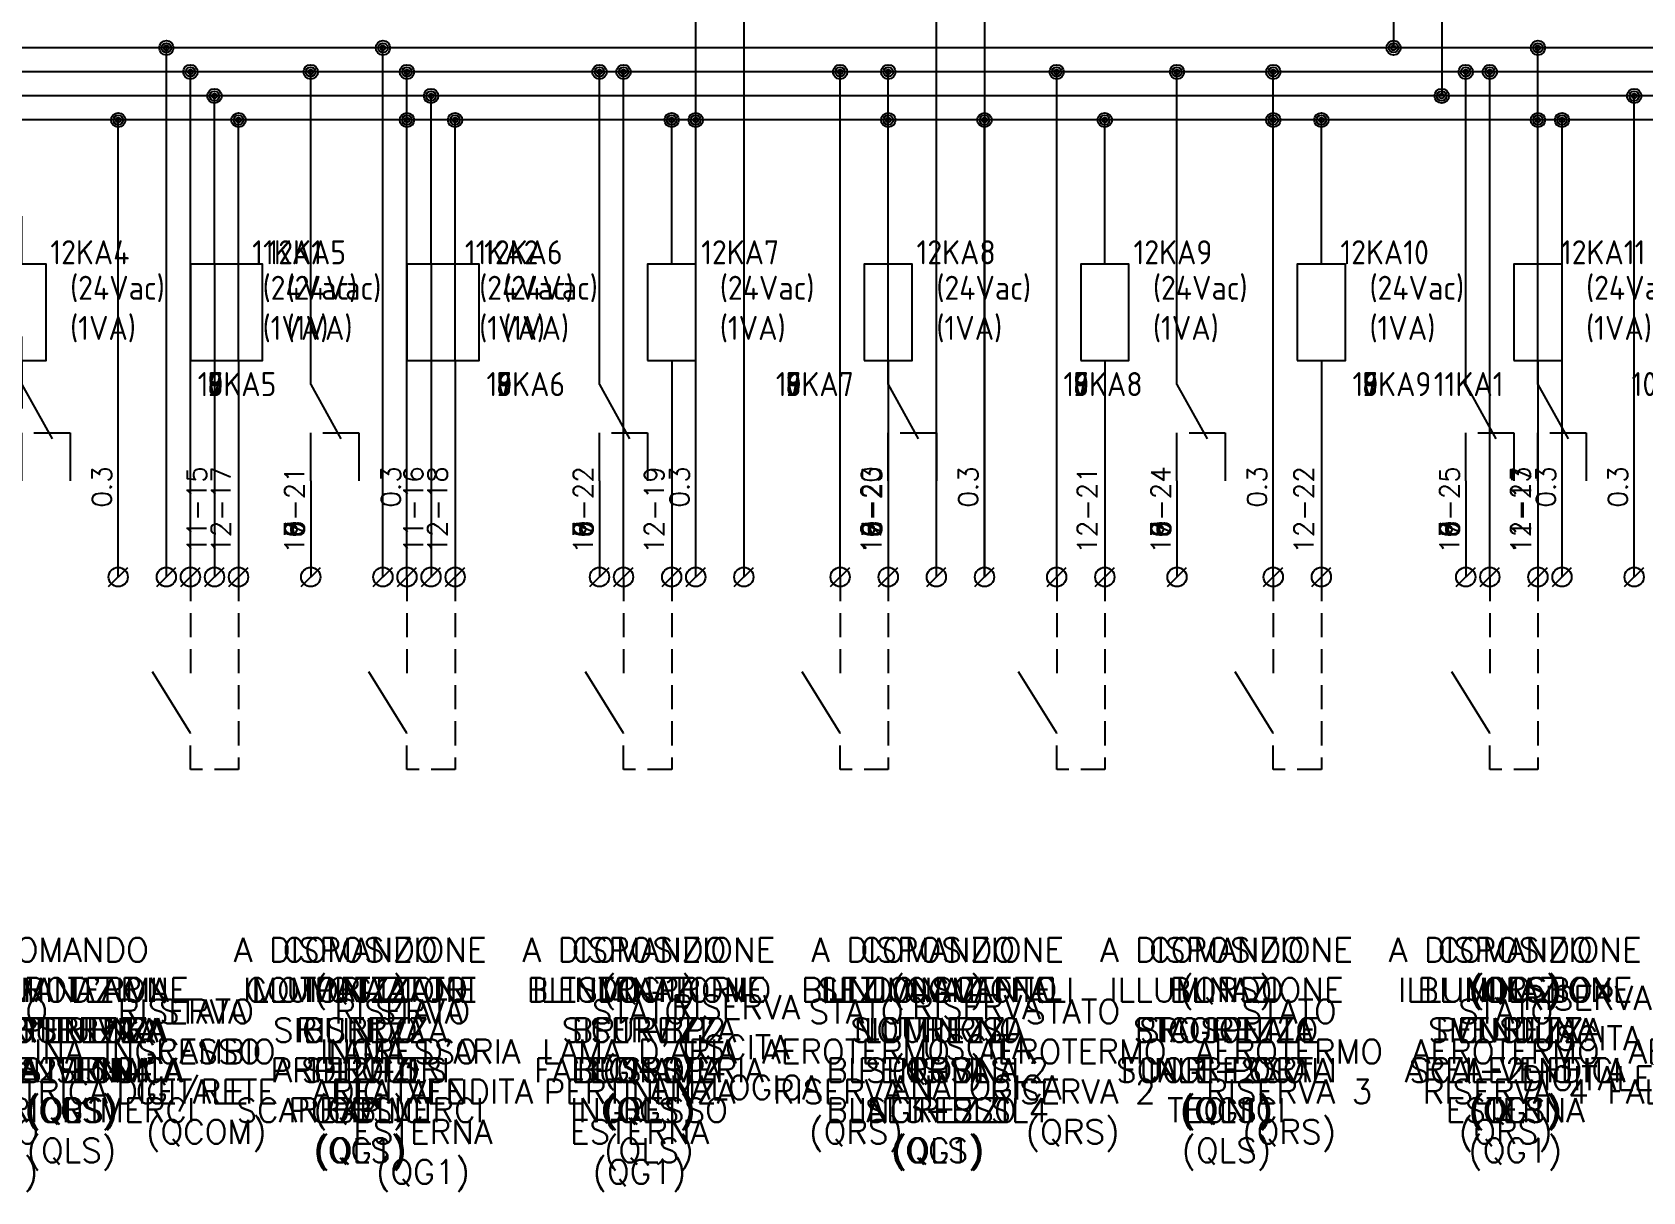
# Model space of a CAD drawing. Extents: x 21 to 417, y 13 to 260.
# Drawn here: x 163.6 to 330.9, y 58.6 to 179.1 of the extents above; entities that cross this region are included whole.
import ezdxf
from ezdxf.enums import TextEntityAlignment as Align

# ---------------------------------------------------------------- set-up
doc = ezdxf.new("R2010")
doc.units = 0
doc.header["$LTSCALE"] = 10
doc.linetypes.add('NASCOSTA2', pattern=[0.1875, 0.125, -0.0625])
doc.layers.get('0').update_dxf_attribs({"linetype": 'CONTINUOUS'})
for name, color, linetype in [('10', 9, 'CONTINUOUS'), ('11', 9, 'CONTINUOUS'), ('12', 9, 'CONTINUOUS'), ('5', 9, 'CONTINUOUS'), ('6', 9, 'CONTINUOUS'), ('7', 9, 'CONTINUOUS'), ('8', 9, 'CONTINUOUS'), ('9', 9, 'CONTINUOUS')]:
    doc.layers.add(name, color=color, linetype=linetype)
doc.layers.get('0').freeze()
doc.styles.add('ROMANS', font='romans')
doc.styles.add('SIMPLEX', font='simplex')
doc.styles.add('SPAC', font='isocp.shx')

# ---------------------------------------------------------------- blocks, each defined once
blk = doc.blocks.new('BLK27')
at = {"color": 7}
blk.add_line((-1, -1), (1, 1), dxfattribs=at)
blk.add_circle((0, 0), 1, dxfattribs=at)
at = {"color": 3, "style": 'SPAC', "flags": 8}
blk.add_attdef('NM', (1.5, -2.5), '', height=2, dxfattribs=at)
blk = doc.blocks.new('SC1_F')
at = {"color": 7}
for p, q in [((-5, -5), (-5, 0)), ((0, 0), (0, -5)), ((-1.25, -5), (-5, -5)), ((0, -10), (-3.125, -4.375)), ((0, -10), (0, -15))]:
    blk.add_line(p, q, dxfattribs=at)
at = {"color": 3, "style": 'SPAC', "width": 0.75, "flags": 8}
for tag, p in [('PINC1', (-6, 0)), ('PINA1', (-1, 0))]:
    blk.add_attdef(tag, text='', height=1.75, rotation=90, dxfattribs=at).set_placement(p, align=Align.RIGHT)
at = {"color": 4, "style": 'SPAC'}
blk.add_attdef('NOME', text='', height=2.5, dxfattribs=at).set_placement((-9.125, -5), align=Align.MIDDLE_RIGHT)
at = {"color": 7, "style": 'SPAC'}
for tag, flags, p in [('REG', 8, (-9.125, -10)), ('FUNZIONE1', 9, (-9.125, -12.5)), ('FUNZIONE2', 9, (-9.125, -15))]:
    blk.add_attdef(tag, text='', height=1.5, dxfattribs=dict(at, flags=flags)).set_placement(p, align=Align.MIDDLE_RIGHT)
at = {"color": 3, "style": 'SPAC', "width": 0.75, "flags": 8}
blk.add_attdef('PINB1', (-1, -15), '', height=1.75, rotation=90, dxfattribs=at)
at = {"color": 6, "style": 'SPAC', "flags": 9}
blk.add_attdef('PRES', (1, -14.5), '', height=1, dxfattribs=at)
blk = doc.blocks.new('Numero_Filo')
at = {"color": 3, "style": 'SIMPLEX'}
for tag, flags, p in [('SUPPORTO', 9, (-3.29, 2.73)), ('RIP', 1, (-0.92, 2.73)), ('N', 8, (1.08, 0.73))]:
    blk.add_attdef(tag, text='', height=2, rotation=90, dxfattribs=dict(at, flags=flags)).set_placement(p, align=Align.RIGHT)
blk = doc.blocks.new('PUNTO')
for radius in [0.75, 0.5, 0.25]:
    blk.add_circle((0, 0), radius)
blk = doc.blocks.new('BLK56')
at = {"color": 7}
for p, q in [((0, 12.5), (0, 17.5)), ((0, 2.5), (0, -2.5))]:
    blk.add_line(p, q, dxfattribs=at)
blk.add_lwpolyline([(-2.5, 2.5), (2.5, 2.5), (2.5, 12.5), (-2.5, 12.5)], close=True, dxfattribs=at)
at = {"color": 4, "style": 'SPAC', "flags": 9}
blk.add_attdef('QUADRO', text='', height=2.5, dxfattribs=at).set_placement((-4, 16), align=Align.RIGHT)
at = {"color": 3, "style": 'SPAC', "width": 0.75, "flags": 8}
blk.add_attdef('PINA1', text='', height=1.75, rotation=90, dxfattribs=at).set_placement((-1, 17.5), align=Align.RIGHT)
at = {"color": 4, "style": 'SPAC'}
blk.add_attdef('NOME', text='', height=2.5, dxfattribs=at).set_placement((-4, 12), align=Align.RIGHT)
at = {"color": 7, "style": 'SPAC', "flags": 9}
for tag, p in [('COSTRUTTORE', (-6, 8.5)), ('TIPO', (-6, 6))]:
    blk.add_attdef(tag, text='', height=1.5, dxfattribs=at).set_placement(p, align=Align.RIGHT)
at = {"color": 6, "style": 'SPAC'}
for tag, p, flags in [('CODICE', (3.5, 3.5), 1), ('OFFSET', (3.5, 2), 9), ('PRES', (3.5, 0.5), 9), ('DESCRIZIONE', (3.5, -1), 9), ('SUPPORTO', (3.5, -2.5), 9), ('PR4', (3.5, -4), 9)]:
    blk.add_attdef(tag, p, '', height=1, dxfattribs=dict(at, flags=flags))
at = {"color": 3, "style": 'SPAC', "width": 0.75, "flags": 8}
blk.add_attdef('PINB1', (-1, -2.5), '', height=1.75, rotation=90, dxfattribs=at)
at = {"color": 7, "style": 'SPAC', "flags": 9}
for tag, p in [('FUNZIONE1', (0, -8.5)), ('FUNZIONE2', (0, -11.5))]:
    blk.add_attdef(tag, text='', height=2, dxfattribs=at).set_placement(p, align=Align.CENTER)

msp = doc.modelspace()

# ---------------------------------------------------------------- linework, layer by layer
at = {"layer": '10', "color": 1, "linetype": 'Continuous'}
for p, q in [((407.5, 175), (32.7, 175)), ((407.5, 170), (32.7, 170))]:
    msp.add_line(p, q, dxfattribs=at)
at = {"layer": '10'}
for p, q in [((192.5, 147.5), (192.5, 175)), ((222.5, 147.5), (222.5, 175)), ((252.5, 147.5), (252.5, 175)), ((282.5, 147.5), (282.5, 175)), ((312.5, 147.5), (312.5, 175)), ((172.5, 122.5), (172.5, 170)), ((202.5, 122.5), (202.5, 170)), ((232.5, 122.5), (232.5, 170)), ((262.5, 122.5), (262.5, 170)), ((292.5, 122.5), (292.5, 170)), ((322.5, 122.5), (322.5, 170)), ((192.5, 132.5), (192.5, 122.5)), ((222.5, 132.5), (222.5, 122.5)), ((252.5, 132.5), (252.5, 122.5)), ((282.5, 132.5), (282.5, 122.5)), ((312.5, 132.5), (312.5, 122.5))]:
    msp.add_line(p, q, dxfattribs=at)
at = {"layer": '11'}
for p, q in [((305, 227.5), (305, 177.5)), ((310, 227.5), (310, 172.5)), ((232.5, 122.5), (232.5, 210)), ((262.5, 210), (262.5, 122.5)), ((237.5, 205), (237.5, 122.5)), ((257.5, 122.5), (257.5, 205)), ((320, 147.5), (320, 177.5)), ((330, 122.5), (330, 172.5)), ((182.5, 140), (182.5, 122.5)), ((205, 140), (205, 122.5)), ((320, 132.5), (320, 122.5))]:
    msp.add_line(p, q, dxfattribs=at)
at = {"layer": '11', "color": 1, "linetype": 'Continuous'}
for p, q in [((407.5, 177.5), (32.7, 177.5)), ((177.5, 122.5), (177.5, 177.5)), ((200, 122.5), (200, 177.5)), ((407.5, 172.5), (32.7, 172.5)), ((182.5, 160), (182.5, 172.5)), ((205, 160), (205, 172.5))]:
    msp.add_line(p, q, dxfattribs=at)
at = {"layer": '12', "color": 1, "linetype": 'Continuous'}
for p, q in [((405, 175), (32.5, 175)), ((180, 122.5), (180, 175)), ((202.5, 122.5), (202.5, 175)), ((225, 122.5), (225, 175)), ((247.5, 122.5), (247.5, 175)), ((270, 122.5), (270, 175)), ((292.5, 122.5), (292.5, 175)), ((315, 122.5), (315, 175)), ((405, 170), (32.5, 170)), ((185, 160), (185, 170)), ((207.5, 160), (207.5, 170)), ((230, 160), (230, 170)), ((252.5, 160), (252.5, 170)), ((275, 160), (275, 170)), ((297.5, 160), (297.5, 170)), ((320, 160), (320, 170))]:
    msp.add_line(p, q, dxfattribs=at)
at = {"layer": '12'}
for p, q in [((185, 140), (185, 122.5)), ((207.5, 140), (207.5, 122.5)), ((230, 140), (230, 122.5)), ((252.5, 140), (252.5, 122.5)), ((275, 140), (275, 122.5)), ((297.5, 140), (297.5, 122.5)), ((320, 140), (320, 122.5)), ((180, 106.28), (176.05, 112.64)), ((202.5, 106.28), (198.55, 112.64)), ((225, 106.28), (221.05, 112.64)), ((247.5, 106.28), (243.55, 112.64)), ((270, 106.28), (266.05, 112.64)), ((292.5, 106.28), (288.55, 112.64)), ((315, 106.28), (311.05, 112.64))]:
    msp.add_line(p, q, dxfattribs=at)
at = {"layer": '12', "linetype": 'NASCOSTA2', "ltscale": 2}
for p, q in [((180, 122.5), (180, 112.5)), ((185, 122.5), (185, 102.5)), ((202.5, 122.5), (202.5, 112.5)), ((207.5, 122.5), (207.5, 102.5)), ((225, 122.5), (225, 112.5)), ((230, 122.5), (230, 102.5)), ((247.5, 122.5), (247.5, 112.5)), ((252.5, 122.5), (252.5, 102.5)), ((270, 122.5), (270, 112.5)), ((275, 122.5), (275, 102.5)), ((292.5, 122.5), (292.5, 112.5)), ((297.5, 122.5), (297.5, 102.5)), ((315, 122.5), (315, 112.5)), ((320, 122.5), (320, 102.5)), ((180, 102.5), (180, 106.28)), ((202.5, 102.5), (202.5, 106.28)), ((225, 102.5), (225, 106.28)), ((247.5, 102.5), (247.5, 106.28)), ((270, 102.5), (270, 106.28)), ((292.5, 102.5), (292.5, 106.28)), ((315, 102.5), (315, 106.28)), ((185, 102.5), (180, 102.5)), ((207.5, 102.5), (202.5, 102.5)), ((230, 102.5), (225, 102.5)), ((252.5, 102.5), (247.5, 102.5)), ((275, 102.5), (270, 102.5)), ((297.5, 102.5), (292.5, 102.5)), ((320, 102.5), (315, 102.5))]:
    msp.add_line(p, q, dxfattribs=at)
at = {"layer": '5', "color": 1, "linetype": 'Continuous'}
for p, q in [((407.5, 175), (32.7, 175)), ((407.5, 170), (32.7, 170))]:
    msp.add_line(p, q, dxfattribs=at)
at = {"layer": '5'}
for p, q in [((192.5, 147.5), (192.5, 175)), ((222.5, 147.5), (222.5, 175)), ((252.5, 147.5), (252.5, 175)), ((282.5, 147.5), (282.5, 175)), ((312.5, 147.5), (312.5, 175)), ((172.5, 122.5), (172.5, 170)), ((202.5, 122.5), (202.5, 170)), ((232.5, 122.5), (232.5, 170)), ((262.5, 122.5), (262.5, 170)), ((292.5, 122.5), (292.5, 170)), ((322.5, 122.5), (322.5, 170)), ((192.5, 132.5), (192.5, 122.5)), ((222.5, 132.5), (222.5, 122.5)), ((252.5, 132.5), (252.5, 122.5)), ((282.5, 132.5), (282.5, 122.5)), ((312.5, 132.5), (312.5, 122.5))]:
    msp.add_line(p, q, dxfattribs=at)
at = {"layer": '6', "color": 1, "linetype": 'Continuous'}
for p, q in [((407.5, 175), (32.7, 175)), ((407.5, 170), (32.7, 170))]:
    msp.add_line(p, q, dxfattribs=at)
at = {"layer": '6'}
for p, q in [((192.5, 147.5), (192.5, 175)), ((222.5, 147.5), (222.5, 175)), ((252.5, 147.5), (252.5, 175)), ((282.5, 147.5), (282.5, 175)), ((312.5, 147.5), (312.5, 175)), ((172.5, 122.5), (172.5, 170)), ((202.5, 122.5), (202.5, 170)), ((232.5, 122.5), (232.5, 170)), ((262.5, 122.5), (262.5, 170)), ((292.5, 122.5), (292.5, 170)), ((322.5, 122.5), (322.5, 170)), ((192.5, 132.5), (192.5, 122.5)), ((222.5, 132.5), (222.5, 122.5)), ((252.5, 132.5), (252.5, 122.5)), ((282.5, 132.5), (282.5, 122.5)), ((312.5, 132.5), (312.5, 122.5))]:
    msp.add_line(p, q, dxfattribs=at)
at = {"layer": '7', "color": 1, "linetype": 'Continuous'}
for p, q in [((407.5, 175), (32.7, 175)), ((407.5, 170), (32.7, 170))]:
    msp.add_line(p, q, dxfattribs=at)
at = {"layer": '7'}
for p, q in [((192.5, 147.5), (192.5, 175)), ((222.5, 147.5), (222.5, 175)), ((252.5, 147.5), (252.5, 175)), ((282.5, 147.5), (282.5, 175)), ((312.5, 147.5), (312.5, 175)), ((172.5, 122.5), (172.5, 170)), ((202.5, 122.5), (202.5, 170)), ((232.5, 122.5), (232.5, 170)), ((262.5, 122.5), (262.5, 170)), ((292.5, 122.5), (292.5, 170)), ((322.5, 122.5), (322.5, 170)), ((192.5, 132.5), (192.5, 122.5)), ((222.5, 132.5), (222.5, 122.5)), ((252.5, 132.5), (252.5, 122.5)), ((282.5, 132.5), (282.5, 122.5)), ((312.5, 132.5), (312.5, 122.5))]:
    msp.add_line(p, q, dxfattribs=at)
at = {"layer": '8', "color": 1, "linetype": 'Continuous'}
for p, q in [((407.5, 175), (32.7, 175)), ((407.5, 170), (32.7, 170))]:
    msp.add_line(p, q, dxfattribs=at)
at = {"layer": '8'}
for p, q in [((192.5, 147.5), (192.5, 175)), ((222.5, 147.5), (222.5, 175)), ((252.5, 147.5), (252.5, 175)), ((282.5, 147.5), (282.5, 175)), ((312.5, 147.5), (312.5, 175)), ((172.5, 122.5), (172.5, 170)), ((202.5, 122.5), (202.5, 170)), ((232.5, 122.5), (232.5, 170)), ((262.5, 122.5), (262.5, 170)), ((292.5, 122.5), (292.5, 170)), ((322.5, 122.5), (322.5, 170)), ((192.5, 132.5), (192.5, 122.5)), ((222.5, 132.5), (222.5, 122.5)), ((252.5, 132.5), (252.5, 122.5)), ((282.5, 132.5), (282.5, 122.5)), ((312.5, 132.5), (312.5, 122.5))]:
    msp.add_line(p, q, dxfattribs=at)
at = {"layer": '9', "color": 1, "linetype": 'Continuous'}
for p, q in [((407.5, 175), (32.7, 175)), ((407.5, 170), (32.7, 170))]:
    msp.add_line(p, q, dxfattribs=at)
at = {"layer": '9'}
for p, q in [((192.5, 147.5), (192.5, 175)), ((222.5, 147.5), (222.5, 175)), ((252.5, 147.5), (252.5, 175)), ((282.5, 147.5), (282.5, 175)), ((312.5, 147.5), (312.5, 175)), ((172.5, 122.5), (172.5, 170)), ((202.5, 122.5), (202.5, 170)), ((232.5, 122.5), (232.5, 170)), ((262.5, 122.5), (262.5, 170)), ((292.5, 122.5), (292.5, 170)), ((322.5, 122.5), (322.5, 170)), ((192.5, 132.5), (192.5, 122.5)), ((222.5, 132.5), (222.5, 122.5)), ((252.5, 132.5), (252.5, 122.5)), ((282.5, 132.5), (282.5, 122.5)), ((312.5, 132.5), (312.5, 122.5))]:
    msp.add_line(p, q, dxfattribs=at)

# ---------------------------------------------------------------- block references
at = {"layer": '10'}
for name, p in [('PUNTO', (192.5, 175)), ('PUNTO', (222.5, 175)), ('PUNTO', (252.5, 175)), ('PUNTO', (282.5, 175)), ('PUNTO', (312.5, 175)), ('PUNTO', (172.5, 170)), ('PUNTO', (202.5, 170)), ('PUNTO', (232.5, 170)), ('PUNTO', (262.5, 170)), ('PUNTO', (292.5, 170)), ('PUNTO', (322.5, 170)), ('BLK27', (172.5, 122.5)), ('BLK27', (192.5, 122.5)), ('BLK27', (202.5, 122.5)), ('BLK27', (222.5, 122.5)), ('BLK27', (232.5, 122.5)), ('BLK27', (252.5, 122.5)), ('BLK27', (262.5, 122.5)), ('BLK27', (282.5, 122.5)), ('BLK27', (292.5, 122.5)), ('BLK27', (312.5, 122.5)), ('BLK27', (322.5, 122.5))]:
    msp.add_blockref(name, p, dxfattribs=at)
ref = msp.add_blockref('SC1_F', (162.5, 132.5), dxfattribs=dict(at, rotation=180))
ref.add_attrib('NOME', '10KA4', dxfattribs={"layer": '0', "color": 4, "height": 2.5, "style": 'SPAC'}).set_placement((158.93, 142.55), align=Align.MIDDLE_RIGHT)
ref = msp.add_blockref('SC1_F', (192.5, 132.5), dxfattribs=dict(at, rotation=180))
ref.add_attrib('NOME', '10KA5', dxfattribs={"layer": '0', "color": 4, "height": 2.5, "style": 'SPAC'}).set_placement((188.93, 142.55), align=Align.MIDDLE_RIGHT)
ref = msp.add_blockref('SC1_F', (222.5, 132.5), dxfattribs=dict(at, rotation=180))
ref.add_attrib('NOME', '10KA6', dxfattribs={"layer": '0', "color": 4, "height": 2.5, "style": 'SPAC'}).set_placement((218.93, 142.55), align=Align.MIDDLE_RIGHT)
ref = msp.add_blockref('SC1_F', (252.5, 132.5), dxfattribs=dict(at, rotation=180))
ref.add_attrib('NOME', '10KA7', dxfattribs={"layer": '0', "color": 4, "height": 2.5, "style": 'SPAC'}).set_placement((248.93, 142.55), align=Align.MIDDLE_RIGHT)
ref = msp.add_blockref('SC1_F', (282.5, 132.5), dxfattribs=dict(at, rotation=180))
ref.add_attrib('NOME', '10KA8', dxfattribs={"layer": '0', "color": 4, "height": 2.5, "style": 'SPAC'}).set_placement((278.93, 142.55), align=Align.MIDDLE_RIGHT)
ref = msp.add_blockref('SC1_F', (312.5, 132.5), dxfattribs=dict(at, rotation=180))
ref.add_attrib('NOME', '10KA9', dxfattribs={"layer": '0', "color": 4, "height": 2.5, "style": 'SPAC'}).set_placement((308.93, 142.55), align=Align.MIDDLE_RIGHT)
ref = msp.add_blockref('SC1_F', (342.5, 132.5), dxfattribs=dict(at, rotation=180))
ref.add_attrib('NOME', '10KA10', dxfattribs={"layer": '0', "color": 4, "height": 2.5, "style": 'SPAC'}).set_placement((338.93, 142.55), align=Align.MIDDLE_RIGHT)
for p, values in [((170.73, 133.28), {'N': '0.3'}), ((190.73, 133.28), {'N': '10-21'}), ((200.73, 133.28), {'N': '0.3'}), ((220.73, 133.28), {'N': '10-22'}), ((230.73, 133.28), {'N': '0.3'}), ((250.73, 133.28), {'N': '10-23'}), ((260.73, 133.28), {'N': '0.3'}), ((280.73, 133.28), {'N': '10-24'}), ((290.73, 133.28), {'N': '0.3'}), ((310.73, 133.28), {'N': '10-25'}), ((320.73, 133.28), {'N': '0.3'})]:
    msp.add_blockref('Numero_Filo', p, dxfattribs=at).add_auto_attribs(values)
at = {"layer": '11'}
for name, p in [('PUNTO', (177.5, 177.5)), ('PUNTO', (200, 177.5)), ('PUNTO', (305, 177.5)), ('PUNTO', (320, 177.5)), ('PUNTO', (182.5, 172.5)), ('PUNTO', (205, 172.5)), ('PUNTO', (310, 172.5)), ('PUNTO', (330, 172.5)), ('BLK27', (177.5, 122.5)), ('BLK27', (182.5, 122.5)), ('BLK27', (200, 122.5)), ('BLK27', (205, 122.5)), ('BLK27', (232.5, 122.5)), ('BLK27', (237.5, 122.5)), ('BLK27', (257.5, 122.5)), ('BLK27', (262.5, 122.5)), ('BLK27', (320, 122.5)), ('BLK27', (330, 122.5))]:
    msp.add_blockref(name, p, dxfattribs=at)
ref = msp.add_blockref('BLK56', (182.5, 142.5), dxfattribs=at)
ref.add_attrib('NOME', '11KA1', dxfattribs={"layer": '0', "color": 4, "height": 2.5, "style": 'SPAC'}).set_placement((193.67, 155), align=Align.RIGHT)
ref = msp.add_blockref('BLK56', (205, 142.5), dxfattribs=at)
ref.add_attrib('NOME', '11KA2', dxfattribs={"layer": '0', "color": 4, "height": 2.5, "style": 'SPAC'}).set_placement((216.17, 155), align=Align.RIGHT)
ref = msp.add_blockref('SC1_F', (320, 132.5), dxfattribs=dict(at, rotation=180))
ref.add_attrib('NOME', '11KA1', dxfattribs={"layer": '0', "color": 4, "height": 2.5, "style": 'SPAC'}).set_placement((316.43, 142.55), align=Align.MIDDLE_RIGHT)
for p, values in [((180.6, 133.28), {'N': '11-15'}), ((203.1, 133.28), {'N': '11-16'}), ((318.23, 133.28), {'N': '11-17'}), ((328.23, 133.28), {'N': '0.3'})]:
    msp.add_blockref('Numero_Filo', p, dxfattribs=at).add_auto_attribs(values)
at = {"layer": '12'}
for name, p in [('PUNTO', (180, 175)), ('PUNTO', (202.5, 175)), ('PUNTO', (225, 175)), ('PUNTO', (247.5, 175)), ('PUNTO', (270, 175)), ('PUNTO', (292.5, 175)), ('PUNTO', (315, 175)), ('PUNTO', (185, 170)), ('PUNTO', (207.5, 170)), ('PUNTO', (230, 170)), ('PUNTO', (252.5, 170)), ('PUNTO', (275, 170)), ('PUNTO', (297.5, 170)), ('PUNTO', (320, 170)), ('BLK27', (180, 122.5)), ('BLK27', (185, 122.5)), ('BLK27', (202.5, 122.5)), ('BLK27', (207.5, 122.5)), ('BLK27', (225, 122.5)), ('BLK27', (230, 122.5)), ('BLK27', (247.5, 122.5)), ('BLK27', (252.5, 122.5)), ('BLK27', (270, 122.5)), ('BLK27', (270, 122.5)), ('BLK27', (275, 122.5)), ('BLK27', (292.5, 122.5)), ('BLK27', (297.5, 122.5)), ('BLK27', (315, 122.5)), ('BLK27', (320, 122.5))]:
    msp.add_blockref(name, p, dxfattribs=at)
ref = msp.add_blockref('BLK56', (162.5, 142.5), dxfattribs=at)
ref.add_attrib('NOME', '12KA4', dxfattribs={"layer": '0', "color": 4, "height": 2.5, "style": 'SPAC'}).set_placement((173.67, 155), align=Align.RIGHT)
ref = msp.add_blockref('BLK56', (185, 142.5), dxfattribs=at)
ref.add_attrib('NOME', '12KA5', dxfattribs={"layer": '0', "color": 4, "height": 2.5, "style": 'SPAC'}).set_placement((196.17, 155), align=Align.RIGHT)
ref = msp.add_blockref('BLK56', (207.5, 142.5), dxfattribs=at)
ref.add_attrib('NOME', '12KA6', dxfattribs={"layer": '0', "color": 4, "height": 2.5, "style": 'SPAC'}).set_placement((218.67, 155), align=Align.RIGHT)
ref = msp.add_blockref('BLK56', (230, 142.5), dxfattribs=at)
ref.add_attrib('NOME', '12KA7', dxfattribs={"layer": '0', "color": 4, "height": 2.5, "style": 'SPAC'}).set_placement((241.17, 155), align=Align.RIGHT)
ref = msp.add_blockref('BLK56', (252.5, 142.5), dxfattribs=at)
ref.add_attrib('NOME', '12KA8', dxfattribs={"layer": '0', "color": 4, "height": 2.5, "style": 'SPAC'}).set_placement((263.67, 155), align=Align.RIGHT)
ref = msp.add_blockref('BLK56', (275, 142.5), dxfattribs=at)
ref.add_attrib('NOME', '12KA9', dxfattribs={"layer": '0', "color": 4, "height": 2.5, "style": 'SPAC'}).set_placement((286.17, 155), align=Align.RIGHT)
ref = msp.add_blockref('BLK56', (297.5, 142.5), dxfattribs=at)
ref.add_attrib('NOME', '12KA10', dxfattribs={"layer": '0', "color": 4, "height": 2.5, "style": 'SPAC'}).set_placement((308.67, 155), align=Align.RIGHT)
ref = msp.add_blockref('BLK56', (320, 142.5), dxfattribs=at)
ref.add_attrib('NOME', '12KA11', dxfattribs={"layer": '0', "color": 4, "height": 2.5, "style": 'SPAC'}).set_placement((331.17, 155), align=Align.RIGHT)
for p, values in [((183.1, 133.28), {'N': '12-17'}), ((205.6, 133.28), {'N': '12-18'}), ((228.1, 133.28), {'N': '12-19'}), ((250.6, 133.28), {'N': '12-20'}), ((273.1, 133.28), {'N': '12-21'}), ((295.6, 133.28), {'N': '12-22'}), ((318.1, 133.28), {'N': '12-23'})]:
    msp.add_blockref('Numero_Filo', p, dxfattribs=at).add_auto_attribs(values)
at = {"layer": '5'}
for name, p in [('PUNTO', (192.5, 175)), ('PUNTO', (222.5, 175)), ('PUNTO', (252.5, 175)), ('PUNTO', (282.5, 175)), ('PUNTO', (312.5, 175)), ('PUNTO', (172.5, 170)), ('PUNTO', (202.5, 170)), ('PUNTO', (232.5, 170)), ('PUNTO', (262.5, 170)), ('PUNTO', (292.5, 170)), ('PUNTO', (322.5, 170)), ('BLK27', (172.5, 122.5)), ('BLK27', (192.5, 122.5)), ('BLK27', (202.5, 122.5)), ('BLK27', (222.5, 122.5)), ('BLK27', (232.5, 122.5)), ('BLK27', (252.5, 122.5)), ('BLK27', (262.5, 122.5)), ('BLK27', (282.5, 122.5)), ('BLK27', (292.5, 122.5)), ('BLK27', (312.5, 122.5)), ('BLK27', (322.5, 122.5))]:
    msp.add_blockref(name, p, dxfattribs=at)
ref = msp.add_blockref('SC1_F', (162.5, 132.5), dxfattribs=dict(at, rotation=180))
ref.add_attrib('NOME', '5KA4', dxfattribs={"layer": '0', "color": 4, "height": 2.5, "style": 'SPAC'}).set_placement((158.93, 142.55), align=Align.MIDDLE_RIGHT)
ref = msp.add_blockref('SC1_F', (192.5, 132.5), dxfattribs=dict(at, rotation=180))
ref.add_attrib('NOME', '5KA5', dxfattribs={"layer": '0', "color": 4, "height": 2.5, "style": 'SPAC'}).set_placement((188.93, 142.55), align=Align.MIDDLE_RIGHT)
ref = msp.add_blockref('SC1_F', (222.5, 132.5), dxfattribs=dict(at, rotation=180))
ref.add_attrib('NOME', '5KA6', dxfattribs={"layer": '0', "color": 4, "height": 2.5, "style": 'SPAC'}).set_placement((218.93, 142.55), align=Align.MIDDLE_RIGHT)
ref = msp.add_blockref('SC1_F', (252.5, 132.5), dxfattribs=dict(at, rotation=180))
ref.add_attrib('NOME', '5KA7', dxfattribs={"layer": '0', "color": 4, "height": 2.5, "style": 'SPAC'}).set_placement((248.93, 142.55), align=Align.MIDDLE_RIGHT)
ref = msp.add_blockref('SC1_F', (282.5, 132.5), dxfattribs=dict(at, rotation=180))
ref.add_attrib('NOME', '5KA8', dxfattribs={"layer": '0', "color": 4, "height": 2.5, "style": 'SPAC'}).set_placement((278.93, 142.55), align=Align.MIDDLE_RIGHT)
ref = msp.add_blockref('SC1_F', (312.5, 132.5), dxfattribs=dict(at, rotation=180))
ref.add_attrib('NOME', '5KA9', dxfattribs={"layer": '0', "color": 4, "height": 2.5, "style": 'SPAC'}).set_placement((308.93, 142.55), align=Align.MIDDLE_RIGHT)
for p, values in [((170.73, 133.28), {'N': '0.3'}), ((190.73, 133.28), {'N': '5-21'}), ((200.73, 133.28), {'N': '0.3'}), ((220.73, 133.28), {'N': '5-22'}), ((230.73, 133.28), {'N': '0.3'}), ((250.73, 133.28), {'N': '5-23'}), ((260.73, 133.28), {'N': '0.3'}), ((280.73, 133.28), {'N': '5-24'}), ((290.73, 133.28), {'N': '0.3'}), ((310.73, 133.28), {'N': '5-25'}), ((320.73, 133.28), {'N': '0.3'})]:
    msp.add_blockref('Numero_Filo', p, dxfattribs=at).add_auto_attribs(values)
at = {"layer": '6'}
for name, p in [('PUNTO', (192.5, 175)), ('PUNTO', (222.5, 175)), ('PUNTO', (252.5, 175)), ('PUNTO', (282.5, 175)), ('PUNTO', (312.5, 175)), ('PUNTO', (172.5, 170)), ('PUNTO', (202.5, 170)), ('PUNTO', (232.5, 170)), ('PUNTO', (262.5, 170)), ('PUNTO', (292.5, 170)), ('PUNTO', (322.5, 170)), ('BLK27', (172.5, 122.5)), ('BLK27', (192.5, 122.5)), ('BLK27', (202.5, 122.5)), ('BLK27', (222.5, 122.5)), ('BLK27', (232.5, 122.5)), ('BLK27', (252.5, 122.5)), ('BLK27', (262.5, 122.5)), ('BLK27', (282.5, 122.5)), ('BLK27', (292.5, 122.5)), ('BLK27', (312.5, 122.5)), ('BLK27', (322.5, 122.5))]:
    msp.add_blockref(name, p, dxfattribs=at)
ref = msp.add_blockref('SC1_F', (162.5, 132.5), dxfattribs=dict(at, rotation=180))
ref.add_attrib('NOME', '6KA4', dxfattribs={"layer": '0', "color": 4, "height": 2.5, "style": 'SPAC'}).set_placement((158.93, 142.55), align=Align.MIDDLE_RIGHT)
ref = msp.add_blockref('SC1_F', (192.5, 132.5), dxfattribs=dict(at, rotation=180))
ref.add_attrib('NOME', '6KA5', dxfattribs={"layer": '0', "color": 4, "height": 2.5, "style": 'SPAC'}).set_placement((188.93, 142.55), align=Align.MIDDLE_RIGHT)
ref = msp.add_blockref('SC1_F', (222.5, 132.5), dxfattribs=dict(at, rotation=180))
ref.add_attrib('NOME', '6KA6', dxfattribs={"layer": '0', "color": 4, "height": 2.5, "style": 'SPAC'}).set_placement((218.93, 142.55), align=Align.MIDDLE_RIGHT)
ref = msp.add_blockref('SC1_F', (252.5, 132.5), dxfattribs=dict(at, rotation=180))
ref.add_attrib('NOME', '6KA7', dxfattribs={"layer": '0', "color": 4, "height": 2.5, "style": 'SPAC'}).set_placement((248.93, 142.55), align=Align.MIDDLE_RIGHT)
ref = msp.add_blockref('SC1_F', (282.5, 132.5), dxfattribs=dict(at, rotation=180))
ref.add_attrib('NOME', '6KA8', dxfattribs={"layer": '0', "color": 4, "height": 2.5, "style": 'SPAC'}).set_placement((278.93, 142.55), align=Align.MIDDLE_RIGHT)
ref = msp.add_blockref('SC1_F', (312.5, 132.5), dxfattribs=dict(at, rotation=180))
ref.add_attrib('NOME', '6KA9', dxfattribs={"layer": '0', "color": 4, "height": 2.5, "style": 'SPAC'}).set_placement((308.93, 142.55), align=Align.MIDDLE_RIGHT)
for p, values in [((170.73, 133.28), {'N': '0.3'}), ((190.73, 133.28), {'N': '6-21'}), ((200.73, 133.28), {'N': '0.3'}), ((220.73, 133.28), {'N': '6-22'}), ((230.73, 133.28), {'N': '0.3'}), ((250.73, 133.28), {'N': '6-23'}), ((260.73, 133.28), {'N': '0.3'}), ((280.73, 133.28), {'N': '6-24'}), ((290.73, 133.28), {'N': '0.3'}), ((310.73, 133.28), {'N': '6-25'}), ((320.73, 133.28), {'N': '0.3'})]:
    msp.add_blockref('Numero_Filo', p, dxfattribs=at).add_auto_attribs(values)
at = {"layer": '7'}
for name, p in [('PUNTO', (192.5, 175)), ('PUNTO', (222.5, 175)), ('PUNTO', (252.5, 175)), ('PUNTO', (282.5, 175)), ('PUNTO', (312.5, 175)), ('PUNTO', (172.5, 170)), ('PUNTO', (202.5, 170)), ('PUNTO', (232.5, 170)), ('PUNTO', (262.5, 170)), ('PUNTO', (292.5, 170)), ('PUNTO', (322.5, 170)), ('BLK27', (172.5, 122.5)), ('BLK27', (192.5, 122.5)), ('BLK27', (202.5, 122.5)), ('BLK27', (222.5, 122.5)), ('BLK27', (232.5, 122.5)), ('BLK27', (252.5, 122.5)), ('BLK27', (262.5, 122.5)), ('BLK27', (282.5, 122.5)), ('BLK27', (292.5, 122.5)), ('BLK27', (312.5, 122.5)), ('BLK27', (322.5, 122.5))]:
    msp.add_blockref(name, p, dxfattribs=at)
ref = msp.add_blockref('SC1_F', (162.5, 132.5), dxfattribs=dict(at, rotation=180))
ref.add_attrib('NOME', '7KA4', dxfattribs={"layer": '0', "color": 4, "height": 2.5, "style": 'SPAC'}).set_placement((158.93, 142.55), align=Align.MIDDLE_RIGHT)
ref = msp.add_blockref('SC1_F', (192.5, 132.5), dxfattribs=dict(at, rotation=180))
ref.add_attrib('NOME', '7KA5', dxfattribs={"layer": '0', "color": 4, "height": 2.5, "style": 'SPAC'}).set_placement((188.93, 142.55), align=Align.MIDDLE_RIGHT)
ref = msp.add_blockref('SC1_F', (222.5, 132.5), dxfattribs=dict(at, rotation=180))
ref.add_attrib('NOME', '7KA6', dxfattribs={"layer": '0', "color": 4, "height": 2.5, "style": 'SPAC'}).set_placement((218.93, 142.55), align=Align.MIDDLE_RIGHT)
ref = msp.add_blockref('SC1_F', (252.5, 132.5), dxfattribs=dict(at, rotation=180))
ref.add_attrib('NOME', '7KA7', dxfattribs={"layer": '0', "color": 4, "height": 2.5, "style": 'SPAC'}).set_placement((248.93, 142.55), align=Align.MIDDLE_RIGHT)
ref = msp.add_blockref('SC1_F', (282.5, 132.5), dxfattribs=dict(at, rotation=180))
ref.add_attrib('NOME', '7KA8', dxfattribs={"layer": '0', "color": 4, "height": 2.5, "style": 'SPAC'}).set_placement((278.93, 142.55), align=Align.MIDDLE_RIGHT)
ref = msp.add_blockref('SC1_F', (312.5, 132.5), dxfattribs=dict(at, rotation=180))
ref.add_attrib('NOME', '7KA9', dxfattribs={"layer": '0', "color": 4, "height": 2.5, "style": 'SPAC'}).set_placement((308.93, 142.55), align=Align.MIDDLE_RIGHT)
for p, values in [((170.73, 133.28), {'N': '0.3'}), ((190.73, 133.28), {'N': '7-21'}), ((200.73, 133.28), {'N': '0.3'}), ((220.73, 133.28), {'N': '7-22'}), ((230.73, 133.28), {'N': '0.3'}), ((250.73, 133.28), {'N': '7-23'}), ((260.73, 133.28), {'N': '0.3'}), ((280.73, 133.28), {'N': '7-24'}), ((290.73, 133.28), {'N': '0.3'}), ((310.73, 133.28), {'N': '7-25'}), ((320.73, 133.28), {'N': '0.3'})]:
    msp.add_blockref('Numero_Filo', p, dxfattribs=at).add_auto_attribs(values)
at = {"layer": '8'}
for name, p in [('PUNTO', (192.5, 175)), ('PUNTO', (222.5, 175)), ('PUNTO', (252.5, 175)), ('PUNTO', (282.5, 175)), ('PUNTO', (312.5, 175)), ('PUNTO', (172.5, 170)), ('PUNTO', (202.5, 170)), ('PUNTO', (232.5, 170)), ('PUNTO', (262.5, 170)), ('PUNTO', (292.5, 170)), ('PUNTO', (322.5, 170)), ('BLK27', (172.5, 122.5)), ('BLK27', (192.5, 122.5)), ('BLK27', (202.5, 122.5)), ('BLK27', (222.5, 122.5)), ('BLK27', (232.5, 122.5)), ('BLK27', (252.5, 122.5)), ('BLK27', (262.5, 122.5)), ('BLK27', (282.5, 122.5)), ('BLK27', (292.5, 122.5)), ('BLK27', (312.5, 122.5)), ('BLK27', (322.5, 122.5))]:
    msp.add_blockref(name, p, dxfattribs=at)
ref = msp.add_blockref('SC1_F', (162.5, 132.5), dxfattribs=dict(at, rotation=180))
ref.add_attrib('NOME', '8KA4', dxfattribs={"layer": '0', "color": 4, "height": 2.5, "style": 'SPAC'}).set_placement((158.93, 142.55), align=Align.MIDDLE_RIGHT)
ref = msp.add_blockref('SC1_F', (192.5, 132.5), dxfattribs=dict(at, rotation=180))
ref.add_attrib('NOME', '8KA5', dxfattribs={"layer": '0', "color": 4, "height": 2.5, "style": 'SPAC'}).set_placement((188.93, 142.55), align=Align.MIDDLE_RIGHT)
ref = msp.add_blockref('SC1_F', (222.5, 132.5), dxfattribs=dict(at, rotation=180))
ref.add_attrib('NOME', '8KA6', dxfattribs={"layer": '0', "color": 4, "height": 2.5, "style": 'SPAC'}).set_placement((218.93, 142.55), align=Align.MIDDLE_RIGHT)
ref = msp.add_blockref('SC1_F', (252.5, 132.5), dxfattribs=dict(at, rotation=180))
ref.add_attrib('NOME', '8KA7', dxfattribs={"layer": '0', "color": 4, "height": 2.5, "style": 'SPAC'}).set_placement((248.93, 142.55), align=Align.MIDDLE_RIGHT)
ref = msp.add_blockref('SC1_F', (282.5, 132.5), dxfattribs=dict(at, rotation=180))
ref.add_attrib('NOME', '8KA8', dxfattribs={"layer": '0', "color": 4, "height": 2.5, "style": 'SPAC'}).set_placement((278.93, 142.55), align=Align.MIDDLE_RIGHT)
ref = msp.add_blockref('SC1_F', (312.5, 132.5), dxfattribs=dict(at, rotation=180))
ref.add_attrib('NOME', '8KA9', dxfattribs={"layer": '0', "color": 4, "height": 2.5, "style": 'SPAC'}).set_placement((308.93, 142.55), align=Align.MIDDLE_RIGHT)
for p, values in [((170.73, 133.28), {'N': '0.3'}), ((190.73, 133.28), {'N': '8-21'}), ((200.73, 133.28), {'N': '0.3'}), ((220.73, 133.28), {'N': '8-22'}), ((230.73, 133.28), {'N': '0.3'}), ((250.73, 133.28), {'N': '8-23'}), ((260.73, 133.28), {'N': '0.3'}), ((280.73, 133.28), {'N': '8-24'}), ((290.73, 133.28), {'N': '0.3'}), ((310.73, 133.28), {'N': '8-25'}), ((320.73, 133.28), {'N': '0.3'})]:
    msp.add_blockref('Numero_Filo', p, dxfattribs=at).add_auto_attribs(values)
at = {"layer": '9'}
for name, p in [('PUNTO', (192.5, 175)), ('PUNTO', (222.5, 175)), ('PUNTO', (252.5, 175)), ('PUNTO', (282.5, 175)), ('PUNTO', (312.5, 175)), ('PUNTO', (172.5, 170)), ('PUNTO', (202.5, 170)), ('PUNTO', (232.5, 170)), ('PUNTO', (262.5, 170)), ('PUNTO', (292.5, 170)), ('PUNTO', (322.5, 170)), ('BLK27', (172.5, 122.5)), ('BLK27', (192.5, 122.5)), ('BLK27', (202.5, 122.5)), ('BLK27', (222.5, 122.5)), ('BLK27', (232.5, 122.5)), ('BLK27', (252.5, 122.5)), ('BLK27', (262.5, 122.5)), ('BLK27', (282.5, 122.5)), ('BLK27', (292.5, 122.5)), ('BLK27', (312.5, 122.5)), ('BLK27', (322.5, 122.5))]:
    msp.add_blockref(name, p, dxfattribs=at)
ref = msp.add_blockref('SC1_F', (162.5, 132.5), dxfattribs=dict(at, rotation=180))
ref.add_attrib('NOME', '9KA4', dxfattribs={"layer": '0', "color": 4, "height": 2.5, "style": 'SPAC'}).set_placement((158.93, 142.55), align=Align.MIDDLE_RIGHT)
ref = msp.add_blockref('SC1_F', (192.5, 132.5), dxfattribs=dict(at, rotation=180))
ref.add_attrib('NOME', '9KA5', dxfattribs={"layer": '0', "color": 4, "height": 2.5, "style": 'SPAC'}).set_placement((188.93, 142.55), align=Align.MIDDLE_RIGHT)
ref = msp.add_blockref('SC1_F', (222.5, 132.5), dxfattribs=dict(at, rotation=180))
ref.add_attrib('NOME', '9KA6', dxfattribs={"layer": '0', "color": 4, "height": 2.5, "style": 'SPAC'}).set_placement((218.93, 142.55), align=Align.MIDDLE_RIGHT)
ref = msp.add_blockref('SC1_F', (252.5, 132.5), dxfattribs=dict(at, rotation=180))
ref.add_attrib('NOME', '9KA7', dxfattribs={"layer": '0', "color": 4, "height": 2.5, "style": 'SPAC'}).set_placement((248.93, 142.55), align=Align.MIDDLE_RIGHT)
ref = msp.add_blockref('SC1_F', (282.5, 132.5), dxfattribs=dict(at, rotation=180))
ref.add_attrib('NOME', '9KA8', dxfattribs={"layer": '0', "color": 4, "height": 2.5, "style": 'SPAC'}).set_placement((278.93, 142.55), align=Align.MIDDLE_RIGHT)
ref = msp.add_blockref('SC1_F', (312.5, 132.5), dxfattribs=dict(at, rotation=180))
ref.add_attrib('NOME', '9KA9', dxfattribs={"layer": '0', "color": 4, "height": 2.5, "style": 'SPAC'}).set_placement((308.93, 142.55), align=Align.MIDDLE_RIGHT)
for p, values in [((170.73, 133.28), {'N': '0.3'}), ((190.73, 133.28), {'N': '9-21'}), ((200.73, 133.28), {'N': '0.3'}), ((220.73, 133.28), {'N': '9-22'}), ((230.73, 133.28), {'N': '0.3'}), ((250.73, 133.28), {'N': '9-23'}), ((260.73, 133.28), {'N': '0.3'}), ((280.73, 133.28), {'N': '9-24'}), ((290.73, 133.28), {'N': '0.3'}), ((310.73, 133.28), {'N': '9-25'}), ((320.73, 133.28), {'N': '0.3'})]:
    msp.add_blockref('Numero_Filo', p, dxfattribs=at).add_auto_attribs(values)

# ---------------------------------------------------------------- texts
at = {"layer": '10', "char_height": 2.5, "attachment_point": 1, "style": 'ROMANS'}
for s, insert in [('\\pxqc;COMANDO\\PAEROTERMI\\PRISERVA\\P1-2-3-4\\P(QRS)', (141.39, 85)), ('\\pxqc;COMANDO\\PCOMPATTATORI\\PRISERVA\\P1-2-3\\P(QRS)', (171.39, 85)), ('\\pxqc;COMANDO\\PESTRATTORI\\PSERVIZI\\P(QRS)', (201.39, 85)), ('\\pxqc;COMANDO\\PSEZIONAMENTO\\PNOTTURNO\\P(QRS)', (231.39, 85)), ('\\pxqc;A DISPOSIZIONE\\P(QRS)', (261.39, 85)), ('\\pxqc;A DISPOSIZIONE\\P(QRS)', (291.39, 85))]:
    msp.add_mtext_dynamic_manual_height_columns(s, width=52.5, gutter_width=17.5, heights=[0], dxfattribs=dict(at, insert=insert))
at = {"layer": '11', "char_height": 2.5, "attachment_point": 1}
for s, insert, width, style in [('(24Vac)\\P(1VA)', (187.5, 153.81), 8.8744, 'SPAC'), ('(24Vac)\\P(1VA)', (210, 153.81), 8.8744, 'SPAC'), ('\\pxqc;RISERVA\\PUSCITA\\PANALOGICA', (210.41, 79.04), 52.5, 'ROMANS'), ('\\pxqc;RISERVA\\PUSCITA\\PANALOGICA', (235.41, 79.04), 52.5, 'ROMANS'), ('\\pxqc;RISERVA\\PINGRESSO\\PDIGITALE', (152.91, 78.6), 52.5, 'ROMANS'), ('\\pxqc;RISERVA\\PINGRESSO\\PDIGITALE', (175.41, 78.6), 52.5, 'ROMANS')]:
    msp.add_mtext(s, dxfattribs=dict(at, insert=insert, width=width, style=style))
at = {"layer": '11', "insert": (298.89, 80), "char_height": 2.5, "attachment_point": 1, "style": 'ROMANS'}
msp.add_mtext_dynamic_manual_height_columns('\\pxqc;RISERVA\\PUSCITA\\PDIGITALE', width=52.5, gutter_width=17.5, heights=[0], dxfattribs=at)
at = {"layer": '12', "char_height": 2.5, "attachment_point": 1}
for s, insert, width, style in [('(24Vac)\\P(1VA)', (167.5, 153.81), 8.8744, 'SPAC'), ('(24Vac)\\P(1VA)', (190, 153.81), 8.8744, 'SPAC'), ('(24Vac)\\P(1VA)', (212.5, 153.81), 8.8744, 'SPAC'), ('(24Vac)\\P(1VA)', (235, 153.81), 8.8744, 'SPAC'), ('(24Vac)\\P(1VA)', (257.5, 153.81), 8.8744, 'SPAC'), ('(24Vac)\\P(1VA)', (280, 153.81), 8.8744, 'SPAC'), ('(24Vac)\\P(1VA)', (302.5, 153.81), 8.8744, 'SPAC'), ('(24Vac)\\P(1VA)', (325, 153.81), 8.8744, 'SPAC'), ('\\pxqc;SCATTO\\PCENTRALINA\\PTERMOMETRICA\\PTRAFO\\P(QM1)', (132.91, 78.6), 52.5, 'ROMANS'), ('\\pxqc;STATO\\PSCAMBIO\\PGE/RETE\\P(QCOM)', (155.41, 78.6), 52.5, 'ROMANS'), ("\\pxqc;STATO\\PLAMA D'ARIA\\PAREA VENDITA\\PESTERNA\\P(QG1)", (177.91, 78.6), 52.5, 'ROMANS'), ("\\pxqc;STATO\\PLAMA D'ARIA\\PPERTINENZA\\PESTERNA\\P(QG1)", (200.41, 78.6), 52.5, 'ROMANS'), ('\\pxqc;STATO\\PAEROTERMO\\PRISERVA 1\\P(QRS)', (222.91, 78.6), 52.5, 'ROMANS'), ('\\pxqc;STATO\\PAEROTERMO\\PRISERVA 2\\P(QRS)', (245.41, 78.6), 52.5, 'ROMANS'), ('\\pxqc;STATO\\PAEROTERMO\\PRISERVA 3\\P(QRS)', (267.91, 78.6), 52.5, 'ROMANS'), ('\\pxqc;STATO\\PAEROTERMO\\PRISERVA 4\\P(QRS)', (290.41, 78.6), 52.5, 'ROMANS'), ('\\pxqc;STATO\\PAEROTERMO\\PFALEGNAMERIA\\P(QFL)', (312.91, 78.6), 52.5, 'ROMANS')]:
    msp.add_mtext(s, dxfattribs=dict(at, insert=insert, width=width, style=style))
at = {"layer": '5', "char_height": 2.5, "attachment_point": 1, "style": 'ROMANS'}
for s, insert in [('\\pxqc;COMANDO\\PILLUMINAZIONE\\PCOPERTURA\\PAREA TECNICA\\P(QG1)', (141.39, 85)), ('\\pxqc;A DISPOSIZIONE\\P(QG1)', (171.39, 85)), ('\\pxqc;A DISPOSIZIONE\\P(QG1)', (201.39, 85)), ('\\pxqc;A DISPOSIZIONE\\P(QG1)', (231.39, 85)), ('\\pxqc;COMANDO\\PILLUMINAZIONE\\PPROSPETTO\\PINGRESSO\\P(QG1)', (261.39, 85)), ('\\pxqc;COMANDO\\PILLUMINAZIONE\\PPENSILINA\\PAREA VENDITA\\PESTERNA\\P(QG1)', (291.39, 85))]:
    msp.add_mtext_dynamic_manual_height_columns(s, width=52.5, gutter_width=17.5, heights=[0], dxfattribs=dict(at, insert=insert))
at = {"layer": '6', "char_height": 2.5, "attachment_point": 1, "style": 'ROMANS'}
for s, insert in [("\\pxqc;COMANDO\\PLAMA D'ARIA\\PPERTINENZA\\PESTERNA\\P(QG1)", (141.39, 85)), ('\\pxqc;COMANDO\\PMOTORIZZATO\\PBLINDO\\PAPPLIQUES\\PBAP1\\P(QG1)', (171.39, 85)), ('\\pxqc;COMANDO\\PBLINDO PROMO\\PBP1-BP2\\PBP3-BP4\\P(QG1)', (201.39, 85)), ('\\pxqc;COMANDO\\PBLINDO SCAFFALI\\PLUMINOSI\\PBLSL1-BLSL2\\PBLSL3-BLSL4\\P(QG1)', (231.39, 85)), ('\\pxqc;COMANDO\\PBLINDO\\PSTAGIONALE\\P1-2\\P(QG1)', (261.39, 85)), ('\\pxqc;COMANDO\\PBLINDO BOX\\PVENDITA\\P1-2-3\\P(QG1)', (291.39, 85))]:
    msp.add_mtext_dynamic_manual_height_columns(s, width=52.5, gutter_width=17.5, heights=[0], dxfattribs=dict(at, insert=insert))
at = {"layer": '7', "char_height": 2.5, "attachment_point": 1, "style": 'ROMANS'}
for s, insert in [('\\pxqc;COMANDO\\PILLUMINAZIONE\\PNOTTURNA\\PAREA VENDITA\\P(QLS)', (141.39, 85)), ('\\pxqc;COMANDO\\PILLUMINAZIONE\\PSICUREZZA\\PSERVIZI\\PPUBBLICI\\P(QLS)', (171.39, 85)), ('\\pxqc;COMANDO\\PILLUMINAZIONE\\PSICUREZZA\\PBUSSOLA\\PINGRESSO\\P(QLS)', (201.39, 85)), ('\\pxqc;COMANDO\\PILLUMINAZIONE\\PSICUREZZA\\PPENSILINA\\PINGRESSO\\P(QLS)', (231.39, 85)), ('\\pxqc;COMANDO\\PILLUMINAZIONE\\PSICUREZZA\\PFUORI PORTA\\P(QLS)', (261.39, 85)), ('\\pxqc;COMANDO\\PILLUMINAZIONE\\PSICUREZZA\\PSCALE UFFICI\\P(QLS)', (291.39, 85))]:
    msp.add_mtext_dynamic_manual_height_columns(s, width=52.5, gutter_width=17.5, heights=[0], dxfattribs=dict(at, insert=insert))
at = {"layer": '8', "char_height": 2.5, "attachment_point": 1, "style": 'ROMANS'}
for s, insert in [('\\pxqc;COMANDO\\PILLUMINAZIONE\\PSICUREZZA\\PPENSILINA\\PSCARICO MERCI\\P(QLS)', (141.39, 85)), ('\\pxqc;COMANDO\\PILLUMINAZIONE\\PSICUREZZA\\PPROIETTORI\\PSCARICO MERCI\\P(QLS)', (171.39, 85)), ('\\pxqc;COMANDO\\PILLUMINAZIONE\\PSICUREZZA\\PFALEGNAMERIA\\P(QLS)', (201.39, 85)), ('\\pxqc;COMANDO\\PILLUMINAZIONE\\PSICUREZZA\\PPROVA\\PATTREZZI\\P(QLS)', (231.39, 85)), ('\\pxqc;COMANDO\\PILLUMINAZIONE\\PSICUREZZA\\PSCALE LOCALI\\PTECNICI\\P(QLS)', (261.39, 85)), ('\\pxqc;A DISPOSIZIONE\\P(QLS)', (291.39, 85))]:
    msp.add_mtext_dynamic_manual_height_columns(s, width=52.5, gutter_width=17.5, heights=[0], dxfattribs=dict(at, insert=insert))
at = {"layer": '9', "char_height": 2.5, "attachment_point": 1, "style": 'ROMANS'}
for s, insert in [('\\pxqc;COMANDO\\PAEROTERMI\\PRISERVA\\P1-2-3-4\\P(QRS)', (141.39, 85)), ('\\pxqc;COMANDO\\PCOMPATTATORI\\PRISERVA\\P1-2-3\\P(QRS)', (171.39, 85)), ('\\pxqc;COMANDO\\PESTRATTORI\\PSERVIZI\\P(QRS)', (201.39, 85)), ('\\pxqc;COMANDO\\PSEZIONAMENTO\\PNOTTURNO\\P(QRS)', (231.39, 85)), ('\\pxqc;A DISPOSIZIONE\\P(QRS)', (261.39, 85)), ('\\pxqc;A DISPOSIZIONE\\P(QRS)', (291.39, 85))]:
    msp.add_mtext_dynamic_manual_height_columns(s, width=52.5, gutter_width=17.5, heights=[0], dxfattribs=dict(at, insert=insert))

doc.saveas('drawing.dxf')
